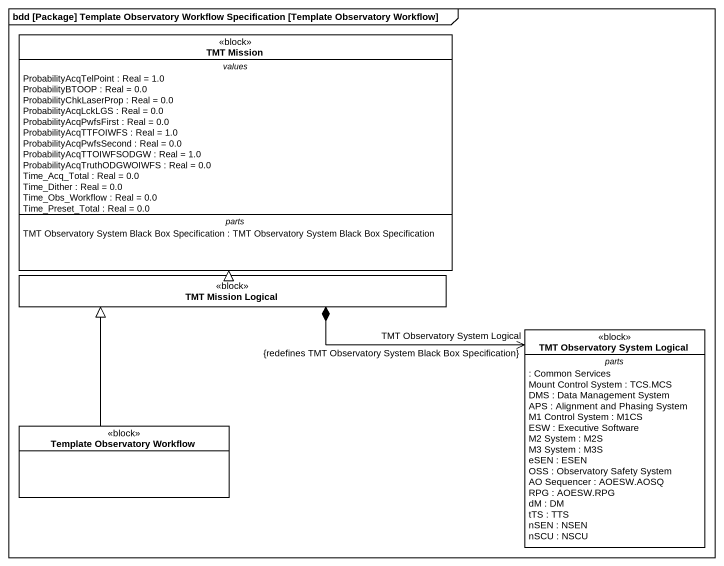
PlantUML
@startuml
mainframe bdd [Package] Template Observatory Workflow Specification [Template Observatory Workflow]
hide circle
hide empty members
class "TMT Mission" as TMT_Mission <<block>> {
  -- values --
  ProbabilityAcqTelPoint : Real = 1.0
  ProbabilityBTOOP : Real = 0.0
  ProbabilityChkLaserProp : Real = 0.0
  ProbabilityAcqLckLGS : Real = 0.0
  ProbabilityAcqPwfsFirst : Real = 0.0
  ProbabilityAcqTTFOIWFS : Real = 1.0
  ProbabilityAcqPwfsSecond : Real = 0.0
  ProbabilityAcqTTOIWFSODGW : Real = 1.0
  ProbabilityAcqTruthODGWOIWFS : Real = 0.0
  Time_Acq_Total : Real = 0.0
  Time_Dither : Real = 0.0
  Time_Obs_Workflow : Real = 0.0
  Time_Preset_Total : Real = 0.0
  -- parts --
  TMT Observatory System Black Box Specification : TMT Observatory System Black Box Specification
}
class "TMT Mission Logical" as TMT_Mission_Logical <<block>>
class "TMT Observatory System Logical" as TMT_Observatory_System <<block>> {
  -- parts --
  : Common Services
  Mount Control System : TCS.MCS
  DMS : Data Management System
  APS : Alignment and Phasing System
  M1 Control System : M1CS
  ESW : Executive Software
  M2 System : M2S
  M3 System : M3S
  eSEN : ESEN
  OSS : Observatory Safety System
  AO Sequencer : AOESW.AOSQ
  RPG : AOESW.RPG
  dM : DM
  tTS : TTS
  nSEN : NSEN
  nSCU : NSCU
}
class "Template Observatory Workflow" as Template_Observatory <<block>>
TMT_Mission_Logical -up-|> TMT_Mission
TMT_Mission_Logical *-right-> "TMT Observatory System Logical\n{redefines TMT Observatory System Black Box Specification}" TMT_Observatory_System
Template_Observatory -up-|> TMT_Mission_Logical
@enduml
